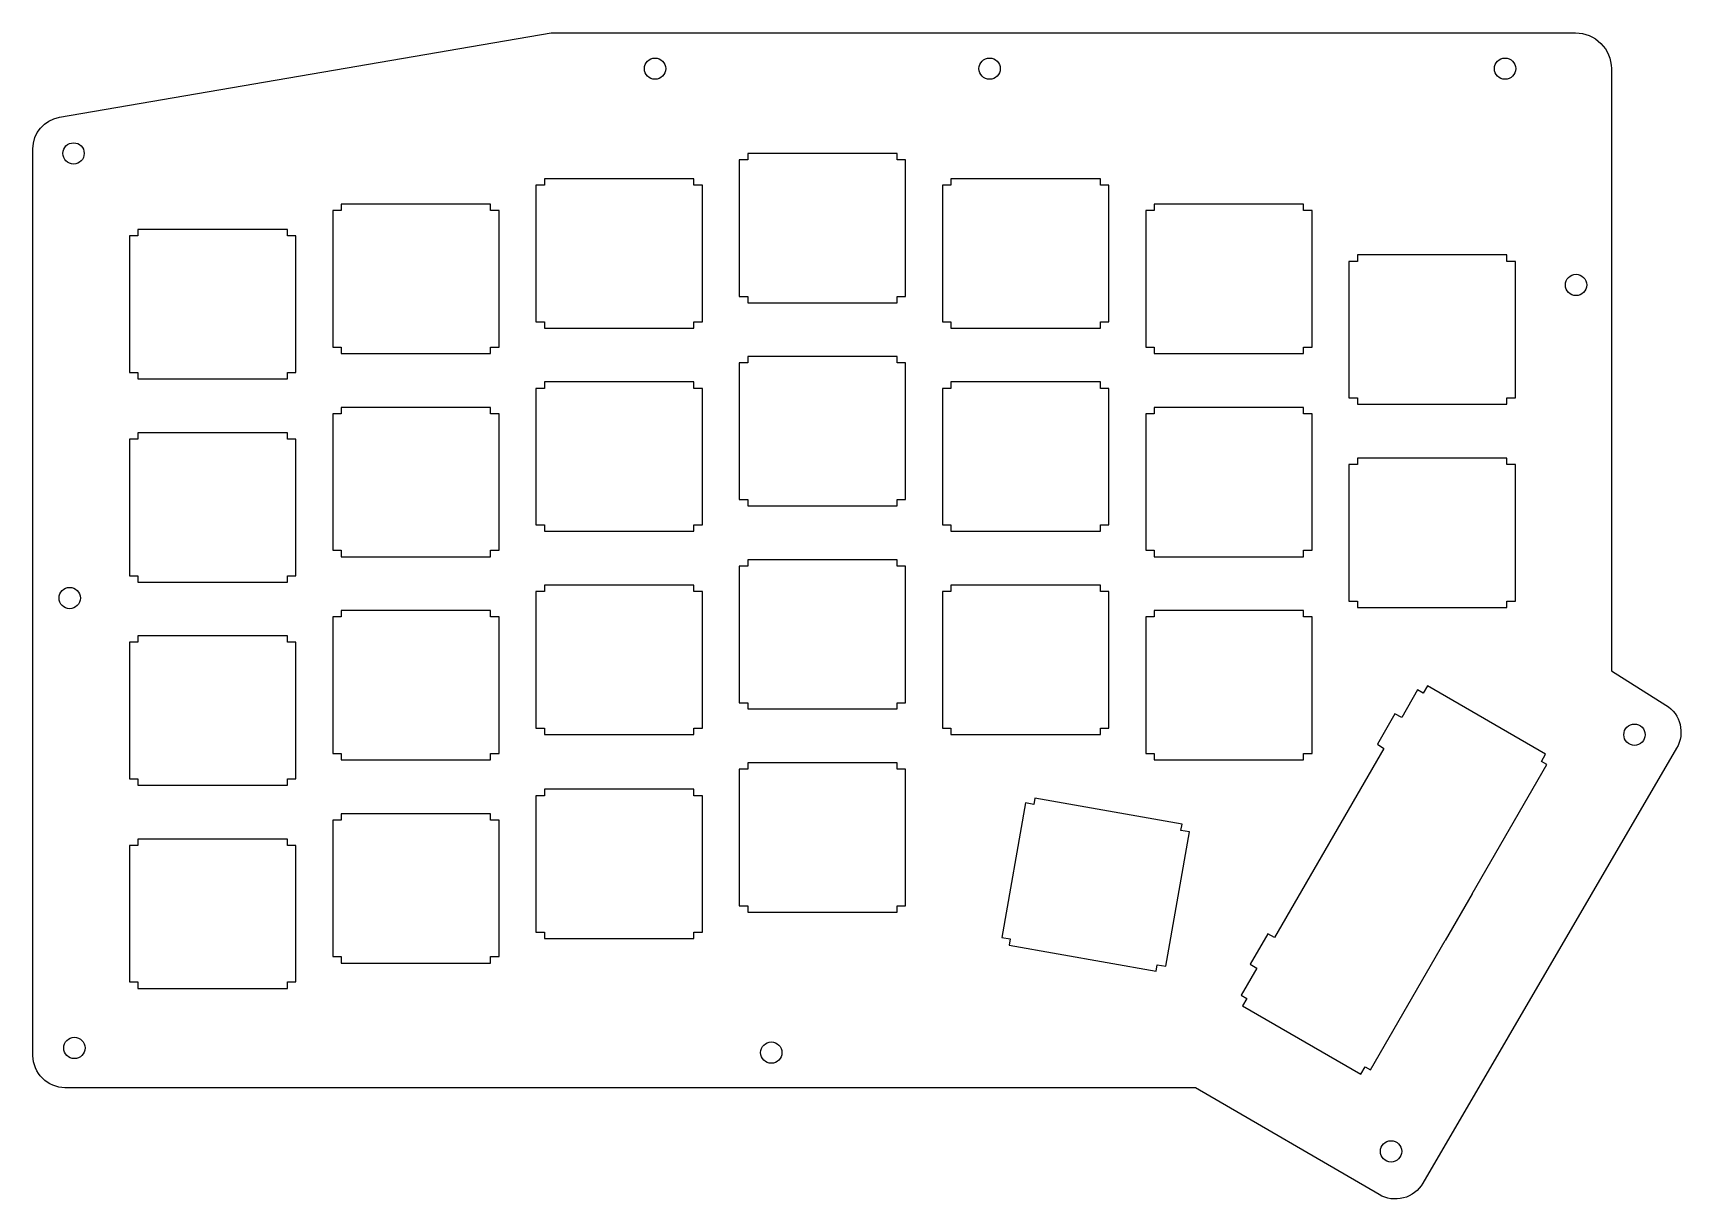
# Model space of a CAD drawing. Extents: x -7 to 147, y -9 to 101.
import ezdxf

# ---------------------------------------------------------------- set-up
doc = ezdxf.new("R2010")
doc.units = 0
doc.header["$MEASUREMENT"] = 0
for name, color, linetype, true_color in [('Alps Top', 1, 'Continuous', 0xff0000), ('outside top', 1, 'Continuous', 0xff0000), ('screwholes', 1, 'Continuous', 0xff0000)]:
    doc.layers.add(name, color=color, linetype=linetype, true_color=true_color)

msp = doc.modelspace()

# ---------------------------------------------------------------- linework, layer by layer
at = {"layer": 'Alps Top'}
for p, q in [((59.77, 88.88), (58.97, 88.88)), ((59.77, 88.88), (58.97, 88.88)), ((58.97, 88.88), (58.97, 76.07)), ((58.97, 88.88), (58.97, 76.07)), ((59.77, 89.47), (59.77, 88.88)), ((59.77, 89.47), (59.77, 88.88)), ((73.77, 89.47), (59.77, 89.47)), ((73.77, 89.47), (59.77, 89.47)), ((73.77, 88.88), (73.77, 89.47)), ((73.77, 88.88), (73.77, 89.47)), ((74.57, 88.88), (73.77, 88.88)), ((74.57, 88.88), (73.77, 88.88)), ((74.57, 76.07), (74.57, 88.88)), ((74.57, 76.07), (74.57, 88.88)), ((40.72, 87.09), (40.72, 86.49)), ((40.72, 87.09), (40.72, 86.49)), ((54.72, 87.09), (40.72, 87.09)), ((54.72, 87.09), (40.72, 87.09)), ((54.72, 86.49), (54.72, 87.09)), ((54.72, 86.49), (54.72, 87.09)), ((78.82, 87.09), (78.82, 86.49)), ((78.82, 87.09), (78.82, 86.49)), ((92.82, 87.09), (78.82, 87.09)), ((92.82, 87.09), (78.82, 87.09)), ((92.82, 86.49), (92.82, 87.09)), ((92.82, 86.49), (92.82, 87.09)), ((40.72, 86.49), (39.92, 86.49)), ((40.72, 86.49), (39.92, 86.49)), ((39.92, 86.49), (39.92, 73.69)), ((39.92, 86.49), (39.92, 73.69)), ((55.52, 86.49), (54.72, 86.49)), ((55.52, 86.49), (54.72, 86.49)), ((55.52, 73.69), (55.52, 86.49)), ((55.52, 73.69), (55.52, 86.49)), ((78.82, 86.49), (78.02, 86.49)), ((78.82, 86.49), (78.02, 86.49)), ((78.02, 86.49), (78.02, 73.69)), ((78.02, 86.49), (78.02, 73.69)), ((93.62, 86.49), (92.82, 86.49)), ((93.62, 86.49), (92.82, 86.49)), ((93.62, 73.69), (93.62, 86.49)), ((93.62, 73.69), (93.62, 86.49)), ((21.67, 84.11), (20.87, 84.11)), ((21.67, 84.11), (20.87, 84.11)), ((20.87, 84.11), (20.87, 71.31)), ((20.87, 84.11), (20.87, 71.31)), ((21.67, 84.71), (21.67, 84.11)), ((21.67, 84.71), (21.67, 84.11)), ((35.67, 84.71), (21.67, 84.71)), ((35.67, 84.71), (21.67, 84.71)), ((35.67, 84.11), (35.67, 84.71)), ((35.67, 84.11), (35.67, 84.71)), ((36.47, 84.11), (35.67, 84.11)), ((36.47, 84.11), (35.67, 84.11)), ((36.47, 71.31), (36.47, 84.11)), ((36.47, 71.31), (36.47, 84.11)), ((97.87, 84.11), (97.07, 84.11)), ((97.87, 84.11), (97.07, 84.11)), ((97.07, 84.11), (97.07, 71.31)), ((97.07, 84.11), (97.07, 71.31)), ((97.87, 84.71), (97.87, 84.11)), ((97.87, 84.71), (97.87, 84.11)), ((111.87, 84.71), (97.87, 84.71)), ((111.87, 84.71), (97.87, 84.71)), ((111.87, 84.11), (111.87, 84.71)), ((111.87, 84.11), (111.87, 84.71)), ((112.67, 84.11), (111.87, 84.11)), ((112.67, 84.11), (111.87, 84.11)), ((112.67, 71.31), (112.67, 84.11)), ((112.67, 71.31), (112.67, 84.11)), ((2.62, 82.33), (2.62, 81.73)), ((2.62, 82.33), (2.62, 81.73)), ((16.62, 82.33), (2.62, 82.33)), ((16.62, 82.33), (2.62, 82.33)), ((16.62, 81.73), (16.62, 82.33)), ((16.62, 81.73), (16.62, 82.33)), ((2.62, 81.73), (1.82, 81.73)), ((2.62, 81.73), (1.82, 81.73)), ((1.82, 81.73), (1.82, 68.93)), ((1.82, 81.73), (1.82, 68.93)), ((17.42, 81.73), (16.62, 81.73)), ((17.42, 81.73), (16.62, 81.73)), ((17.42, 68.93), (17.42, 81.73)), ((17.42, 68.93), (17.42, 81.73)), ((116.92, 79.35), (116.12, 79.35)), ((116.92, 79.35), (116.12, 79.35)), ((116.12, 79.35), (116.12, 66.55)), ((116.12, 79.35), (116.12, 66.55)), ((116.92, 79.95), (116.92, 79.35)), ((116.92, 79.95), (116.92, 79.35)), ((130.92, 79.95), (116.92, 79.95)), ((130.92, 79.95), (116.92, 79.95)), ((130.92, 79.35), (130.92, 79.95)), ((130.92, 79.35), (130.92, 79.95)), ((131.72, 79.35), (130.92, 79.35)), ((131.72, 79.35), (130.92, 79.35)), ((131.72, 66.55), (131.72, 79.35)), ((131.72, 66.55), (131.72, 79.35)), ((58.97, 76.07), (59.77, 76.07)), ((58.97, 76.07), (59.77, 76.07)), ((59.77, 76.07), (59.77, 75.47)), ((59.77, 76.07), (59.77, 75.47)), ((73.77, 75.47), (73.77, 76.07)), ((73.77, 75.47), (73.77, 76.07)), ((73.77, 76.07), (74.57, 76.07)), ((73.77, 76.07), (74.57, 76.07)), ((59.77, 75.47), (73.77, 75.47)), ((59.77, 75.47), (73.77, 75.47)), ((39.92, 73.69), (40.72, 73.69)), ((39.92, 73.69), (40.72, 73.69)), ((40.72, 73.69), (40.72, 73.09)), ((40.72, 73.69), (40.72, 73.09)), ((40.72, 73.09), (54.72, 73.09)), ((40.72, 73.09), (54.72, 73.09)), ((54.72, 73.09), (54.72, 73.69)), ((54.72, 73.09), (54.72, 73.69)), ((54.72, 73.69), (55.52, 73.69)), ((54.72, 73.69), (55.52, 73.69)), ((78.02, 73.69), (78.82, 73.69)), ((78.02, 73.69), (78.82, 73.69)), ((78.82, 73.69), (78.82, 73.09)), ((78.82, 73.69), (78.82, 73.09)), ((78.82, 73.09), (92.82, 73.09)), ((78.82, 73.09), (92.82, 73.09)), ((92.82, 73.09), (92.82, 73.69)), ((92.82, 73.09), (92.82, 73.69)), ((92.82, 73.69), (93.62, 73.69)), ((92.82, 73.69), (93.62, 73.69)), ((20.87, 71.31), (21.67, 71.31)), ((20.87, 71.31), (21.67, 71.31)), ((21.67, 71.31), (21.67, 70.71)), ((21.67, 71.31), (21.67, 70.71)), ((35.67, 70.71), (35.67, 71.31)), ((35.67, 70.71), (35.67, 71.31)), ((35.67, 71.31), (36.47, 71.31)), ((35.67, 71.31), (36.47, 71.31)), ((97.07, 71.31), (97.87, 71.31)), ((97.07, 71.31), (97.87, 71.31)), ((97.87, 71.31), (97.87, 70.71)), ((97.87, 71.31), (97.87, 70.71)), ((111.87, 70.71), (111.87, 71.31)), ((111.87, 70.71), (111.87, 71.31)), ((111.87, 71.31), (112.67, 71.31)), ((111.87, 71.31), (112.67, 71.31)), ((21.67, 70.71), (35.67, 70.71)), ((21.67, 70.71), (35.67, 70.71)), ((59.77, 69.83), (58.97, 69.83)), ((59.77, 69.83), (58.97, 69.83)), ((58.97, 69.83), (58.97, 57.02)), ((58.97, 69.83), (58.97, 57.02)), ((59.77, 70.42), (59.77, 69.83)), ((59.77, 70.42), (59.77, 69.83)), ((73.77, 70.42), (59.77, 70.42)), ((73.77, 70.42), (59.77, 70.42)), ((73.77, 69.83), (73.77, 70.42)), ((73.77, 69.83), (73.77, 70.42)), ((74.57, 69.83), (73.77, 69.83)), ((74.57, 69.83), (73.77, 69.83)), ((74.57, 57.02), (74.57, 69.83)), ((74.57, 57.02), (74.57, 69.83)), ((97.87, 70.71), (111.87, 70.71)), ((97.87, 70.71), (111.87, 70.71)), ((1.82, 68.93), (2.62, 68.93)), ((1.82, 68.93), (2.62, 68.93)), ((2.62, 68.93), (2.62, 68.33)), ((2.62, 68.93), (2.62, 68.33)), ((2.62, 68.33), (16.62, 68.33)), ((2.62, 68.33), (16.62, 68.33)), ((16.62, 68.33), (16.62, 68.93)), ((16.62, 68.33), (16.62, 68.93)), ((16.62, 68.93), (17.42, 68.93)), ((16.62, 68.93), (17.42, 68.93)), ((40.72, 68.04), (40.72, 67.44)), ((40.72, 68.04), (40.72, 67.44)), ((54.72, 68.04), (40.72, 68.04)), ((54.72, 68.04), (40.72, 68.04)), ((54.72, 67.44), (54.72, 68.04)), ((54.72, 67.44), (54.72, 68.04)), ((78.82, 68.04), (78.82, 67.44)), ((78.82, 68.04), (78.82, 67.44)), ((92.82, 68.04), (78.82, 68.04)), ((92.82, 68.04), (78.82, 68.04)), ((92.82, 67.44), (92.82, 68.04)), ((92.82, 67.44), (92.82, 68.04)), ((40.72, 67.44), (39.92, 67.44)), ((40.72, 67.44), (39.92, 67.44)), ((39.92, 67.44), (39.92, 54.64)), ((39.92, 67.44), (39.92, 54.64)), ((55.52, 67.44), (54.72, 67.44)), ((55.52, 67.44), (54.72, 67.44)), ((55.52, 54.64), (55.52, 67.44)), ((55.52, 54.64), (55.52, 67.44)), ((78.82, 67.44), (78.02, 67.44)), ((78.82, 67.44), (78.02, 67.44)), ((78.02, 67.44), (78.02, 54.64)), ((78.02, 67.44), (78.02, 54.64)), ((93.62, 67.44), (92.82, 67.44)), ((93.62, 67.44), (92.82, 67.44)), ((93.62, 54.64), (93.62, 67.44)), ((93.62, 54.64), (93.62, 67.44)), ((116.12, 66.55), (116.92, 66.55)), ((116.12, 66.55), (116.92, 66.55)), ((116.92, 66.55), (116.92, 65.95)), ((116.92, 66.55), (116.92, 65.95)), ((130.92, 65.95), (130.92, 66.55)), ((130.92, 65.95), (130.92, 66.55)), ((130.92, 66.55), (131.72, 66.55)), ((130.92, 66.55), (131.72, 66.55)), ((21.67, 65.06), (20.87, 65.06)), ((21.67, 65.06), (20.87, 65.06)), ((20.87, 65.06), (20.87, 52.26)), ((20.87, 65.06), (20.87, 52.26)), ((21.67, 65.66), (21.67, 65.06)), ((21.67, 65.66), (21.67, 65.06)), ((35.67, 65.66), (21.67, 65.66)), ((35.67, 65.66), (21.67, 65.66)), ((35.67, 65.06), (35.67, 65.66)), ((35.67, 65.06), (35.67, 65.66)), ((36.47, 65.06), (35.67, 65.06)), ((36.47, 65.06), (35.67, 65.06)), ((36.47, 52.26), (36.47, 65.06)), ((36.47, 52.26), (36.47, 65.06)), ((97.87, 65.06), (97.07, 65.06)), ((97.87, 65.06), (97.07, 65.06)), ((97.07, 65.06), (97.07, 52.26)), ((97.07, 65.06), (97.07, 52.26)), ((97.87, 65.66), (97.87, 65.06)), ((97.87, 65.66), (97.87, 65.06)), ((111.87, 65.66), (97.87, 65.66)), ((111.87, 65.66), (97.87, 65.66)), ((111.87, 65.06), (111.87, 65.66)), ((111.87, 65.06), (111.87, 65.66)), ((112.67, 65.06), (111.87, 65.06)), ((112.67, 65.06), (111.87, 65.06)), ((112.67, 52.26), (112.67, 65.06)), ((112.67, 52.26), (112.67, 65.06)), ((116.92, 65.95), (130.92, 65.95)), ((116.92, 65.95), (130.92, 65.95)), ((2.62, 62.68), (1.82, 62.68)), ((2.62, 62.68), (1.82, 62.68)), ((1.82, 62.68), (1.82, 49.88)), ((1.82, 62.68), (1.82, 49.88)), ((2.62, 63.28), (2.62, 62.68)), ((2.62, 63.28), (2.62, 62.68)), ((16.62, 63.28), (2.62, 63.28)), ((16.62, 63.28), (2.62, 63.28)), ((16.62, 62.68), (16.62, 63.28)), ((16.62, 62.68), (16.62, 63.28)), ((17.42, 62.68), (16.62, 62.68)), ((17.42, 62.68), (16.62, 62.68)), ((17.42, 49.88), (17.42, 62.68)), ((17.42, 49.88), (17.42, 62.68)), ((116.92, 60.3), (116.12, 60.3)), ((116.92, 60.3), (116.12, 60.3)), ((116.12, 60.3), (116.12, 47.5)), ((116.12, 60.3), (116.12, 47.5)), ((116.92, 60.9), (116.92, 60.3)), ((116.92, 60.9), (116.92, 60.3)), ((130.92, 60.9), (116.92, 60.9)), ((130.92, 60.9), (116.92, 60.9)), ((130.92, 60.3), (130.92, 60.9)), ((130.92, 60.3), (130.92, 60.9)), ((131.72, 60.3), (130.92, 60.3)), ((131.72, 60.3), (130.92, 60.3)), ((131.72, 47.5), (131.72, 60.3)), ((131.72, 47.5), (131.72, 60.3)), ((58.97, 57.02), (59.77, 57.02)), ((58.97, 57.02), (59.77, 57.02)), ((59.77, 57.02), (59.77, 56.42)), ((59.77, 57.02), (59.77, 56.42)), ((59.77, 56.42), (73.77, 56.42)), ((59.77, 56.42), (73.77, 56.42)), ((73.77, 56.42), (73.77, 57.02)), ((73.77, 56.42), (73.77, 57.02)), ((73.77, 57.02), (74.57, 57.02)), ((73.77, 57.02), (74.57, 57.02)), ((39.92, 54.64), (40.72, 54.64)), ((39.92, 54.64), (40.72, 54.64)), ((40.72, 54.64), (40.72, 54.04)), ((40.72, 54.64), (40.72, 54.04)), ((54.72, 54.04), (54.72, 54.64)), ((54.72, 54.04), (54.72, 54.64)), ((54.72, 54.64), (55.52, 54.64)), ((54.72, 54.64), (55.52, 54.64)), ((78.02, 54.64), (78.82, 54.64)), ((78.02, 54.64), (78.82, 54.64)), ((78.82, 54.64), (78.82, 54.04)), ((78.82, 54.64), (78.82, 54.04)), ((92.82, 54.04), (92.82, 54.64)), ((92.82, 54.04), (92.82, 54.64)), ((92.82, 54.64), (93.62, 54.64)), ((92.82, 54.64), (93.62, 54.64)), ((40.72, 54.04), (54.72, 54.04)), ((40.72, 54.04), (54.72, 54.04)), ((78.82, 54.04), (92.82, 54.04)), ((78.82, 54.04), (92.82, 54.04)), ((20.87, 52.26), (21.67, 52.26)), ((20.87, 52.26), (21.67, 52.26)), ((21.67, 52.26), (21.67, 51.66)), ((21.67, 52.26), (21.67, 51.66)), ((21.67, 51.66), (35.67, 51.66)), ((21.67, 51.66), (35.67, 51.66)), ((35.67, 51.66), (35.67, 52.26)), ((35.67, 51.66), (35.67, 52.26)), ((35.67, 52.26), (36.47, 52.26)), ((35.67, 52.26), (36.47, 52.26)), ((59.77, 51.37), (59.77, 50.78)), ((59.77, 51.37), (59.77, 50.78)), ((73.77, 51.37), (59.77, 51.37)), ((73.77, 51.37), (59.77, 51.37)), ((73.77, 50.78), (73.77, 51.37)), ((73.77, 50.78), (73.77, 51.37)), ((97.07, 52.26), (97.87, 52.26)), ((97.07, 52.26), (97.87, 52.26)), ((97.87, 52.26), (97.87, 51.66)), ((97.87, 52.26), (97.87, 51.66)), ((97.87, 51.66), (111.87, 51.66)), ((97.87, 51.66), (111.87, 51.66)), ((111.87, 51.66), (111.87, 52.26)), ((111.87, 51.66), (111.87, 52.26)), ((111.87, 52.26), (112.67, 52.26)), ((111.87, 52.26), (112.67, 52.26)), ((1.82, 49.88), (2.62, 49.88)), ((1.82, 49.88), (2.62, 49.88)), ((2.62, 49.88), (2.62, 49.28)), ((2.62, 49.88), (2.62, 49.28)), ((16.62, 49.28), (16.62, 49.88)), ((16.62, 49.28), (16.62, 49.88)), ((16.62, 49.88), (17.42, 49.88)), ((16.62, 49.88), (17.42, 49.88)), ((59.77, 50.78), (58.97, 50.78)), ((59.77, 50.78), (58.97, 50.78)), ((58.97, 50.78), (58.97, 37.97)), ((58.97, 50.78), (58.97, 37.97)), ((74.57, 50.78), (73.77, 50.78)), ((74.57, 50.78), (73.77, 50.78)), ((74.57, 37.97), (74.57, 50.78)), ((74.57, 37.97), (74.57, 50.78)), ((2.62, 49.28), (16.62, 49.28)), ((2.62, 49.28), (16.62, 49.28)), ((40.72, 48.39), (39.92, 48.39)), ((40.72, 48.39), (39.92, 48.39)), ((39.92, 48.39), (39.92, 35.59)), ((39.92, 48.39), (39.92, 35.59)), ((40.72, 48.99), (40.72, 48.39)), ((40.72, 48.99), (40.72, 48.39)), ((54.72, 48.99), (40.72, 48.99)), ((54.72, 48.99), (40.72, 48.99)), ((54.72, 48.39), (54.72, 48.99)), ((54.72, 48.39), (54.72, 48.99)), ((55.52, 48.39), (54.72, 48.39)), ((55.52, 48.39), (54.72, 48.39)), ((55.52, 35.59), (55.52, 48.39)), ((55.52, 35.59), (55.52, 48.39)), ((78.82, 48.39), (78.02, 48.39)), ((78.82, 48.39), (78.02, 48.39)), ((78.02, 48.39), (78.02, 35.59)), ((78.02, 48.39), (78.02, 35.59)), ((78.82, 48.99), (78.82, 48.39)), ((78.82, 48.99), (78.82, 48.39)), ((92.82, 48.99), (78.82, 48.99)), ((92.82, 48.99), (78.82, 48.99)), ((92.82, 48.39), (92.82, 48.99)), ((92.82, 48.39), (92.82, 48.99)), ((93.62, 48.39), (92.82, 48.39)), ((93.62, 48.39), (92.82, 48.39)), ((93.62, 35.59), (93.62, 48.39)), ((93.62, 35.59), (93.62, 48.39)), ((21.67, 46.61), (21.67, 46.01)), ((21.67, 46.61), (21.67, 46.01)), ((35.67, 46.61), (21.67, 46.61)), ((35.67, 46.61), (21.67, 46.61)), ((35.67, 46.01), (35.67, 46.61)), ((35.67, 46.01), (35.67, 46.61)), ((97.87, 46.61), (97.87, 46.01)), ((97.87, 46.61), (97.87, 46.01)), ((111.87, 46.61), (97.87, 46.61)), ((111.87, 46.61), (97.87, 46.61)), ((111.87, 46.01), (111.87, 46.61)), ((111.87, 46.01), (111.87, 46.61)), ((116.12, 47.5), (116.92, 47.5)), ((116.12, 47.5), (116.92, 47.5)), ((116.92, 47.5), (116.92, 46.9)), ((116.92, 47.5), (116.92, 46.9)), ((116.92, 46.9), (130.92, 46.9)), ((116.92, 46.9), (130.92, 46.9)), ((130.92, 46.9), (130.92, 47.5)), ((130.92, 46.9), (130.92, 47.5)), ((130.92, 47.5), (131.72, 47.5)), ((130.92, 47.5), (131.72, 47.5)), ((21.67, 46.01), (20.87, 46.01)), ((21.67, 46.01), (20.87, 46.01)), ((20.87, 46.01), (20.87, 33.21)), ((20.87, 46.01), (20.87, 33.21)), ((36.47, 46.01), (35.67, 46.01)), ((36.47, 46.01), (35.67, 46.01)), ((36.47, 33.21), (36.47, 46.01)), ((36.47, 33.21), (36.47, 46.01)), ((97.87, 46.01), (97.07, 46.01)), ((97.87, 46.01), (97.07, 46.01)), ((97.07, 46.01), (97.07, 33.21)), ((97.07, 46.01), (97.07, 33.21)), ((112.67, 46.01), (111.87, 46.01)), ((112.67, 46.01), (111.87, 46.01)), ((112.67, 33.21), (112.67, 46.01)), ((112.67, 33.21), (112.67, 46.01)), ((2.62, 43.63), (1.82, 43.63)), ((2.62, 43.63), (1.82, 43.63)), ((1.82, 43.63), (1.82, 30.83)), ((1.82, 43.63), (1.82, 30.83)), ((2.62, 44.23), (2.62, 43.63)), ((2.62, 44.23), (2.62, 43.63)), ((16.62, 44.23), (2.62, 44.23)), ((16.62, 44.23), (2.62, 44.23)), ((16.62, 43.63), (16.62, 44.23)), ((16.62, 43.63), (16.62, 44.23)), ((17.42, 43.63), (16.62, 43.63)), ((17.42, 43.63), (16.62, 43.63)), ((17.42, 30.83), (17.42, 43.63)), ((17.42, 30.83), (17.42, 43.63)), ((122.55, 39.16), (121.07, 36.57)), ((122.55, 39.16), (121.07, 36.57)), ((123.07, 38.86), (122.55, 39.16)), ((123.07, 38.86), (122.55, 39.16)), ((123.47, 39.55), (123.07, 38.86)), ((123.47, 39.55), (123.07, 38.86)), ((134.55, 33.15), (123.47, 39.55)), ((134.55, 33.15), (123.47, 39.55)), ((58.97, 37.97), (59.77, 37.97)), ((58.97, 37.97), (59.77, 37.97)), ((59.77, 37.97), (59.77, 37.38)), ((59.77, 37.97), (59.77, 37.38)), ((59.77, 37.38), (73.77, 37.38)), ((59.77, 37.38), (73.77, 37.38)), ((73.77, 37.38), (73.77, 37.97)), ((73.77, 37.38), (73.77, 37.97)), ((73.77, 37.97), (74.57, 37.97)), ((73.77, 37.97), (74.57, 37.97)), ((39.92, 35.59), (40.72, 35.59)), ((39.92, 35.59), (40.72, 35.59)), ((40.72, 35.59), (40.72, 34.99)), ((40.72, 35.59), (40.72, 34.99)), ((54.72, 34.99), (54.72, 35.59)), ((54.72, 34.99), (54.72, 35.59)), ((54.72, 35.59), (55.52, 35.59)), ((54.72, 35.59), (55.52, 35.59)), ((78.02, 35.59), (78.82, 35.59)), ((78.02, 35.59), (78.82, 35.59)), ((78.82, 35.59), (78.82, 34.99)), ((78.82, 35.59), (78.82, 34.99)), ((92.82, 34.99), (92.82, 35.59)), ((92.82, 34.99), (92.82, 35.59)), ((92.82, 35.59), (93.62, 35.59)), ((92.82, 35.59), (93.62, 35.59)), ((120.42, 36.91), (118.78, 34.07)), ((120.42, 36.91), (118.78, 34.07)), ((121.07, 36.57), (120.42, 36.91)), ((121.07, 36.57), (120.42, 36.91)), ((40.72, 34.99), (54.72, 34.99)), ((40.72, 34.99), (54.72, 34.99)), ((78.82, 34.99), (92.82, 34.99)), ((78.82, 34.99), (92.82, 34.99)), ((118.78, 34.07), (119.39, 33.68)), ((118.78, 34.07), (119.39, 33.68)), ((20.87, 33.21), (21.67, 33.21)), ((20.87, 33.21), (21.67, 33.21)), ((21.67, 33.21), (21.67, 32.61)), ((21.67, 33.21), (21.67, 32.61)), ((21.67, 32.61), (35.67, 32.61)), ((21.67, 32.61), (35.67, 32.61)), ((35.67, 32.61), (35.67, 33.21)), ((35.67, 32.61), (35.67, 33.21)), ((35.67, 33.21), (36.47, 33.21)), ((35.67, 33.21), (36.47, 33.21)), ((97.07, 33.21), (97.87, 33.21)), ((97.07, 33.21), (97.87, 33.21)), ((97.87, 33.21), (97.87, 32.61)), ((97.87, 33.21), (97.87, 32.61)), ((97.87, 32.61), (111.87, 32.61)), ((97.87, 32.61), (111.87, 32.61)), ((119.39, 33.68), (109.15, 15.95)), ((119.39, 33.68), (109.15, 15.95)), ((111.87, 32.61), (111.87, 33.21)), ((111.87, 32.61), (111.87, 33.21)), ((111.87, 33.21), (112.67, 33.21)), ((111.87, 33.21), (112.67, 33.21)), ((134.15, 32.46), (134.55, 33.15)), ((134.15, 32.46), (134.55, 33.15)), ((134.67, 32.16), (134.15, 32.46)), ((134.67, 32.16), (134.15, 32.46)), ((59.77, 31.73), (58.97, 31.73)), ((59.77, 31.73), (58.97, 31.73)), ((58.97, 31.73), (58.97, 18.92)), ((58.97, 31.73), (58.97, 18.92)), ((59.77, 32.32), (59.77, 31.73)), ((59.77, 32.32), (59.77, 31.73)), ((73.77, 32.32), (59.77, 32.32)), ((73.77, 32.32), (59.77, 32.32)), ((73.77, 31.73), (73.77, 32.32)), ((73.77, 31.73), (73.77, 32.32)), ((74.57, 31.73), (73.77, 31.73)), ((74.57, 31.73), (73.77, 31.73)), ((74.57, 18.92), (74.57, 31.73)), ((74.57, 18.92), (74.57, 31.73)), ((127.67, 20.04), (134.67, 32.16)), ((127.67, 20.04), (134.67, 32.16)), ((1.82, 30.83), (2.62, 30.83)), ((1.82, 30.83), (2.62, 30.83)), ((2.62, 30.83), (2.62, 30.23)), ((2.62, 30.83), (2.62, 30.23)), ((2.62, 30.23), (16.62, 30.23)), ((2.62, 30.23), (16.62, 30.23)), ((16.62, 30.23), (16.62, 30.83)), ((16.62, 30.23), (16.62, 30.83)), ((16.62, 30.83), (17.42, 30.83)), ((16.62, 30.83), (17.42, 30.83)), ((40.72, 29.85), (40.72, 29.25)), ((40.72, 29.85), (40.72, 29.25)), ((54.72, 29.85), (40.72, 29.85)), ((54.72, 29.85), (40.72, 29.85)), ((54.72, 29.25), (54.72, 29.85)), ((54.72, 29.25), (54.72, 29.85)), ((40.72, 29.25), (39.92, 29.25)), ((40.72, 29.25), (39.92, 29.25)), ((39.92, 29.25), (39.92, 16.45)), ((39.92, 29.25), (39.92, 16.45)), ((55.52, 29.25), (54.72, 29.25)), ((55.52, 29.25), (54.72, 29.25)), ((55.52, 16.45), (55.52, 29.25)), ((55.52, 16.45), (55.52, 29.25)), ((85.8, 28.57), (83.58, 15.96)), ((85.8, 28.57), (83.58, 15.96)), ((86.59, 28.43), (85.8, 28.57)), ((86.59, 28.43), (85.8, 28.57)), ((86.69, 29.02), (86.59, 28.43)), ((86.69, 29.02), (86.59, 28.43)), ((100.48, 26.59), (86.69, 29.02)), ((100.48, 26.59), (86.69, 29.02)), ((21.67, 26.96), (20.87, 26.96)), ((21.67, 26.96), (20.87, 26.96)), ((20.87, 26.96), (20.87, 14.16)), ((20.87, 26.96), (20.87, 14.16)), ((21.67, 27.56), (21.67, 26.96)), ((21.67, 27.56), (21.67, 26.96)), ((35.67, 27.56), (21.67, 27.56)), ((35.67, 27.56), (21.67, 27.56)), ((35.67, 26.96), (35.67, 27.56)), ((35.67, 26.96), (35.67, 27.56)), ((36.47, 26.96), (35.67, 26.96)), ((36.47, 26.96), (35.67, 26.96)), ((36.47, 14.16), (36.47, 26.96)), ((36.47, 14.16), (36.47, 26.96)), ((100.37, 26), (100.48, 26.59)), ((100.37, 26), (100.48, 26.59)), ((2.62, 25.18), (2.62, 24.58)), ((2.62, 25.18), (2.62, 24.58)), ((16.62, 25.18), (2.62, 25.18)), ((16.62, 25.18), (2.62, 25.18)), ((16.62, 24.58), (16.62, 25.18)), ((16.62, 24.58), (16.62, 25.18)), ((98.94, 13.26), (101.16, 25.86)), ((98.94, 13.26), (101.16, 25.86)), ((101.16, 25.86), (100.37, 26)), ((101.16, 25.86), (100.37, 26)), ((2.62, 24.58), (1.82, 24.58)), ((2.62, 24.58), (1.82, 24.58)), ((1.82, 24.58), (1.82, 11.78)), ((1.82, 24.58), (1.82, 11.78)), ((17.42, 24.58), (16.62, 24.58)), ((17.42, 24.58), (16.62, 24.58)), ((17.42, 11.78), (17.42, 24.58)), ((17.42, 11.78), (17.42, 24.58)), ((58.97, 18.92), (59.77, 18.92)), ((58.97, 18.92), (59.77, 18.92)), ((59.77, 18.92), (59.77, 18.33)), ((59.77, 18.92), (59.77, 18.33)), ((73.77, 18.33), (73.77, 18.92)), ((73.77, 18.33), (73.77, 18.92)), ((73.77, 18.92), (74.57, 18.92)), ((73.77, 18.92), (74.57, 18.92)), ((127.67, 20.04), (125.14, 15.66)), ((127.67, 20.04), (125.14, 15.66)), ((59.77, 18.33), (73.77, 18.33)), ((59.77, 18.33), (73.77, 18.33)), ((39.92, 16.45), (40.72, 16.45)), ((39.92, 16.45), (40.72, 16.45)), ((40.72, 16.45), (40.72, 15.85)), ((40.72, 16.45), (40.72, 15.85)), ((40.72, 15.85), (54.72, 15.85)), ((40.72, 15.85), (54.72, 15.85)), ((54.72, 15.85), (54.72, 16.45)), ((54.72, 15.85), (54.72, 16.45)), ((54.72, 16.45), (55.52, 16.45)), ((54.72, 16.45), (55.52, 16.45)), ((83.58, 15.96), (84.36, 15.83)), ((83.58, 15.96), (84.36, 15.83)), ((84.36, 15.83), (84.26, 15.23)), ((84.36, 15.83), (84.26, 15.23)), ((108.53, 16.3), (106.87, 13.46)), ((108.53, 16.3), (106.87, 13.46)), ((109.15, 15.95), (108.53, 16.3)), ((109.15, 15.95), (108.53, 16.3)), ((118.15, 3.54), (125.14, 15.66)), ((118.15, 3.54), (125.14, 15.66)), ((20.87, 14.16), (21.67, 14.16)), ((20.87, 14.16), (21.67, 14.16)), ((21.67, 14.16), (21.67, 13.56)), ((21.67, 14.16), (21.67, 13.56)), ((35.67, 13.56), (35.67, 14.16)), ((35.67, 13.56), (35.67, 14.16)), ((35.67, 14.16), (36.47, 14.16)), ((35.67, 14.16), (36.47, 14.16)), ((84.26, 15.23), (98.05, 12.8)), ((84.26, 15.23), (98.05, 12.8)), ((21.67, 13.56), (35.67, 13.56)), ((21.67, 13.56), (35.67, 13.56)), ((98.05, 12.8), (98.15, 13.39)), ((98.05, 12.8), (98.15, 13.39)), ((98.15, 13.39), (98.94, 13.26)), ((98.15, 13.39), (98.94, 13.26)), ((107.49, 13.09), (106.02, 10.54)), ((107.49, 13.09), (106.02, 10.54)), ((106.87, 13.46), (107.49, 13.09)), ((106.87, 13.46), (107.49, 13.09)), ((1.82, 11.78), (2.62, 11.78)), ((1.82, 11.78), (2.62, 11.78)), ((2.62, 11.78), (2.62, 11.18)), ((2.62, 11.78), (2.62, 11.18)), ((2.62, 11.18), (16.62, 11.18)), ((2.62, 11.18), (16.62, 11.18)), ((16.62, 11.18), (16.62, 11.78)), ((16.62, 11.18), (16.62, 11.78)), ((16.62, 11.78), (17.42, 11.78)), ((16.62, 11.78), (17.42, 11.78)), ((106.02, 10.54), (106.54, 10.24)), ((106.02, 10.54), (106.54, 10.24)), ((106.54, 10.24), (106.14, 9.54)), ((106.54, 10.24), (106.14, 9.54)), ((106.14, 9.54), (117.23, 3.14)), ((106.14, 9.54), (117.23, 3.14)), ((117.23, 3.14), (117.63, 3.84)), ((117.23, 3.14), (117.63, 3.84)), ((117.63, 3.84), (118.15, 3.54)), ((117.63, 3.84), (118.15, 3.54))]:
    msp.add_line(p, q, dxfattribs=at)
at = {"layer": 'outside top', "linetype": 'Continuous'}
msp.add_lwpolyline([(146.83, 33.7), (123.05, -7.08, -0.414238), (118.94, -8.16), (101.75, 1.87), (-4.22, 1.87, -0.414214), (-7.22, 4.87), (-7.22, 89.91, -0.365317), (-4.73, 92.87), (41.34, 100.77), (137.36, 100.77, -0.414214), (140.71, 97.42), (140.71, 40.96), (145.83, 37.75, -0.405288)], format="xyb", close=True, dxfattribs=at)
at = {"layer": 'screwholes', "linetype": 'Continuous'}
for centre in [(51.08, 97.42), (82.44, 97.42), (130.75, 97.42), (-3.42, 89.47), (137.4, 77.14), (-3.78, 47.78), (142.88, 34.97), (-3.34, 5.6), (61.98, 5.16), (120.07, -4.1)]:
    msp.add_circle(centre, 1, dxfattribs=at)

doc.saveas('drawing.dxf')
